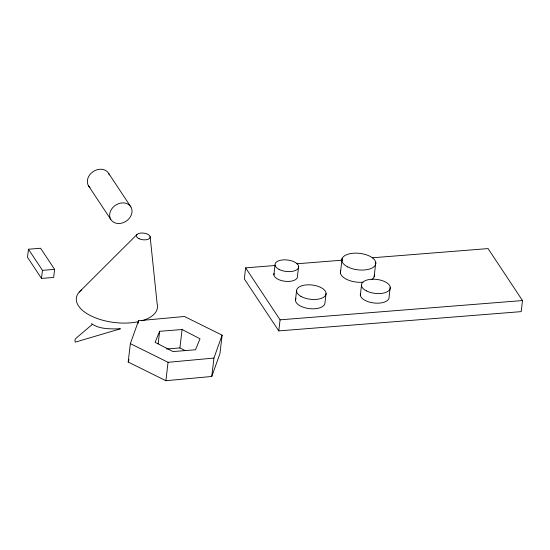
<?xml version="1.0" encoding="UTF-8"?>
<svg xmlns="http://www.w3.org/2000/svg" width="550" height="550" viewBox="0 0 550 550"><rect width="100%" height="100%" fill="white"/><g stroke="black" fill="none" stroke-linecap="round" stroke-linejoin="round"><path stroke-width="0.82" d="M28.449 249.226L27.5 257.297L41.491 278.41L53.653 277.441L54.601 269.369L40.611 248.256L28.449 249.226L42.439 270.339L41.491 278.41M128.191 362.044L130.357 343.64L138.538 320.732L184.415 316.491L222.111 335.163L219.952 353.567L211.771 376.475L165.887 380.71L128.191 362.044L129.037 359.672M138.243 323.242L138.538 320.732M158.146 343.853L159.617 331.306L182.071 329.526L200.014 338.759L195.498 349.779L173.044 351.567L155.1 342.327L159.617 331.306M165.887 380.71L168.053 362.306L130.357 343.64M185.144 350.618L179.912 347.93L182.071 329.526M211.771 376.475L213.929 358.071L222.111 335.163M275.619 265.471L245.637 267.857L244.337 278.933L278.774 330.907L521.201 311.63L522.5 300.554L488.063 248.586L372.419 257.778M273.866 274.89L275.014 265.079M278.774 330.907L280.074 319.832L245.637 267.857M298.623 266.379L297.474 276.189A11.894 5.768 6.7 0 1 284.955 281.263A11.894 5.768 6.7 0 1 274.051 273.398M295.467 300.156L296.56 290.826M326.061 293.48L324.961 302.816A14.829 7.191 6.7 0 1 308.275 308.474A14.829 7.191 6.7 0 1 295.976 298.334M340.416 272.965L342.107 258.555M360.326 295.212L361.453 285.601M374.11 276.911L375.801 262.508M390.239 287.183L389.104 296.794A14.499 7.033 6.7 0 1 373.849 302.981A14.499 7.033 6.7 0 1 360.553 293.391M79.282 292.002L136.895 234.589M92.262 324.466L76.402 337.92L75.274 339.157L74.883 340.684L75.323 342.121L120.443 328.79C110.839 328.955 99.564 329.464 91.486 323.634M168.053 362.306L213.929 358.071M42.439 270.339L54.601 269.369M297.034 263.773L342.437 260.164M280.074 319.832L522.5 300.554M166.602 348.982L179.912 347.93M108.632 173.36L130.934 207.02A11.839 9.584 -33.5 0 1 119.989 223.451A11.839 9.584 -33.5 0 1 111.588 209.131A11.839 9.584 -33.5 0 1 130.934 207.02M88.44 185.721L110.743 219.381M150.129 236.583L157.142 303.744A40.831 19.793 6.7 0 1 141.838 320.808M138.683 321.613A40.831 19.793 6.7 0 1 88.894 314.765A40.831 19.793 6.7 0 1 81.599 289.864M374.357 274.759A17.105 8.291 6.7 0 1 371.621 279.709M363.007 282.232A17.105 8.291 6.7 0 1 340.67 270.813M90.035 187.653A11.839 9.584 -33.5 0 1 93.252 171.545A11.839 9.584 -33.5 0 1 109.319 174.893M139.123 238.762A6.944 3.362 6.7 0 0 150.143 237.469A6.944 3.362 6.7 0 0 140.608 233.076A6.944 3.362 6.7 0 0 139.123 238.762M347.724 266.929A17.105 8.291 6.7 0 0 375.547 264.653A17.105 8.291 6.7 0 0 353.21 253.234A17.105 8.291 6.7 0 0 347.724 266.929M279.063 269.411A11.894 5.768 6.7 0 0 298.437 267.871A11.894 5.768 6.7 0 0 282.961 259.903A11.894 5.768 6.7 0 0 279.063 269.411M300.871 296.326A14.829 7.191 6.7 0 0 325.552 295.309A14.829 7.191 6.7 0 0 307.505 284.831A14.829 7.191 6.7 0 0 300.871 296.326M366.389 290.881A14.499 7.033 6.7 0 0 390.012 289.004A14.499 7.033 6.7 0 0 371.14 279.29A14.499 7.033 6.7 0 0 366.389 290.881"/></g></svg>
